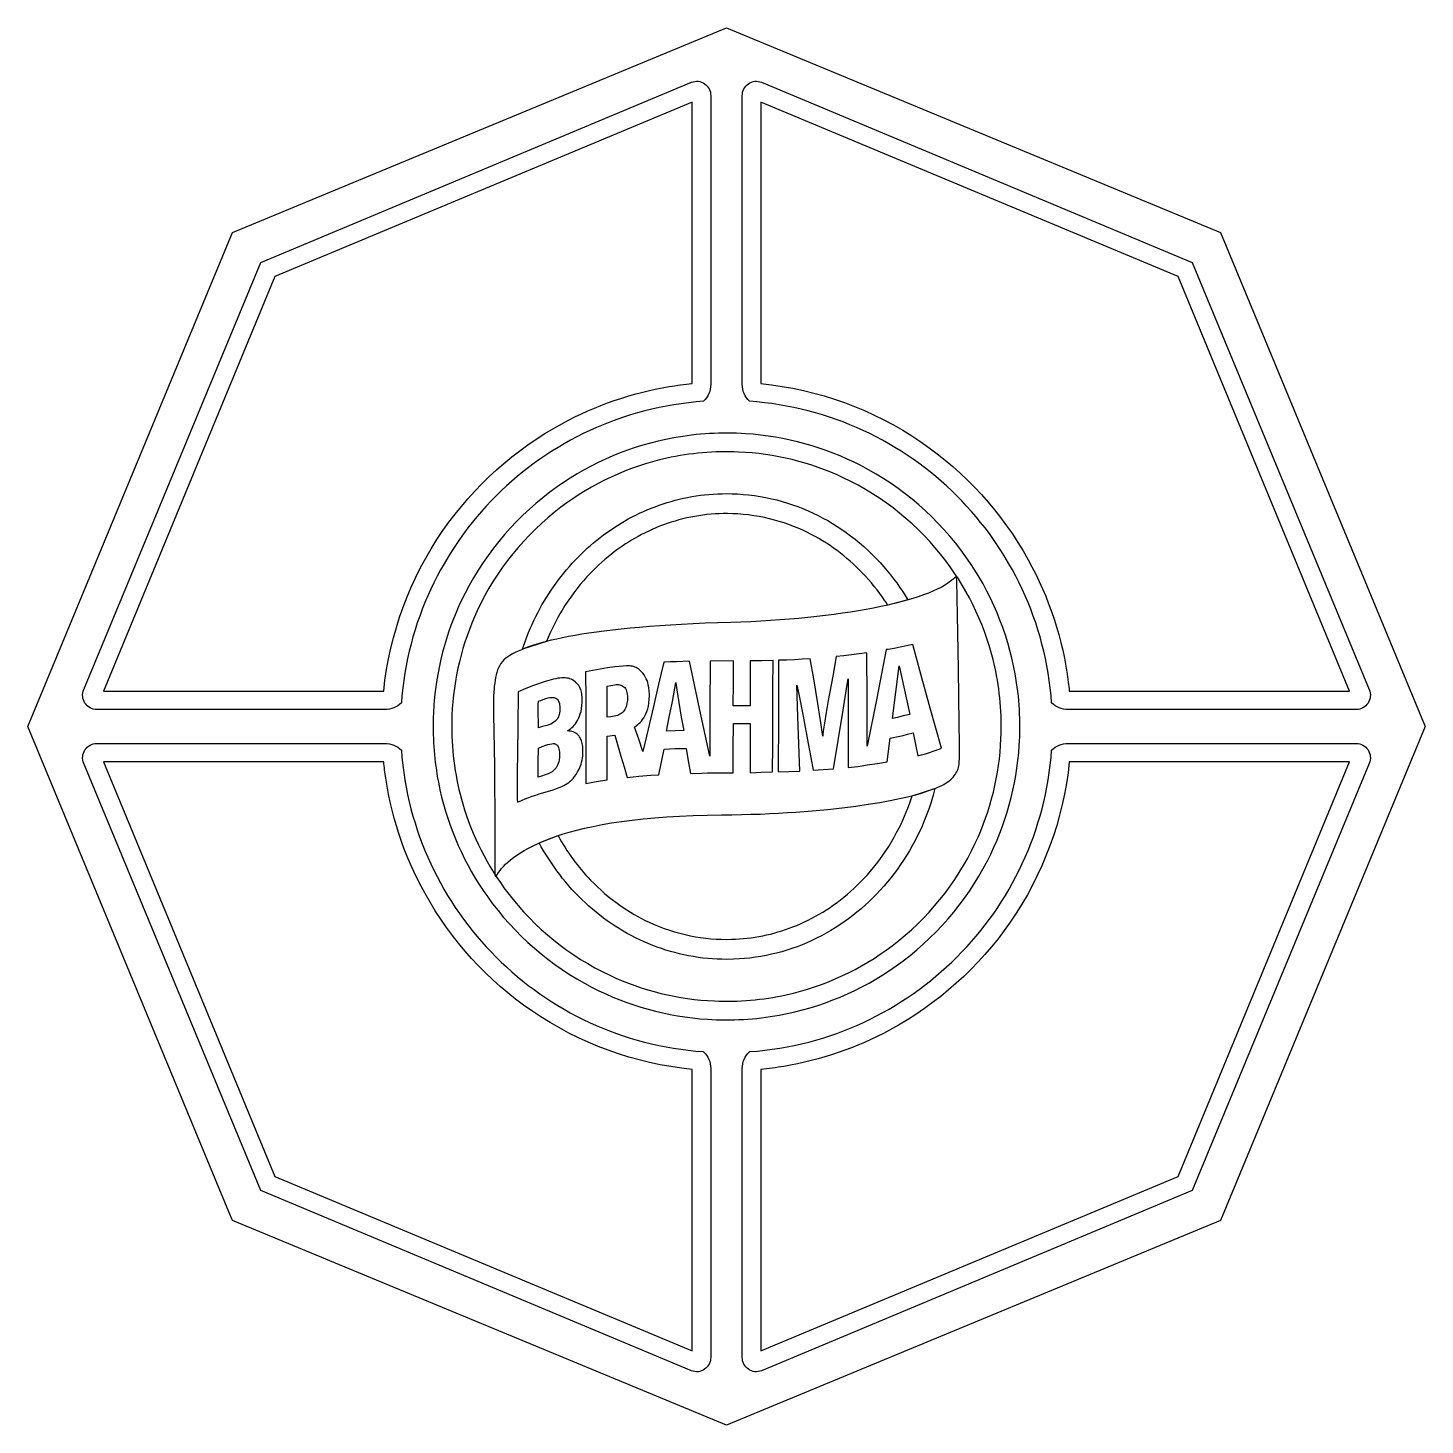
# Model space of a CAD drawing. Extents: x 0 to 300, y 0 to 300.
import ezdxf

# ---------------------------------------------------------------- set-up
doc = ezdxf.new("R2010")
doc.units = 0
doc.layers.add('Nível Padrão', color=18, linetype='CONTINUOUS')

msp = doc.modelspace()

# ---------------------------------------------------------------- linework, layer by layer
at = {"layer": 'Nível Padrão'}
for points in [[(43.93, 43.93), (43.17, 45.79), (0, 150), (43.93, 256.07), (150, 300), (256.07, 256.07), (300, 150), (256.07, 43.93), (150, 0), (43.93, 43.93)], [(101.07, 118.67), (101.37, 119.08), (101.72, 119.51), (102.11, 119.96), (102.57, 120.42), (103.08, 120.89), (103.65, 121.38), (104.28, 121.88), (104.98, 122.38), (105.74, 122.88), (106.58, 123.39), (107.5, 123.9), (108.49, 124.41), (109.56, 124.91), (110.71, 125.41), (111.95, 125.9), (113.28, 126.38), (114.7, 126.85), (116.22, 127.3), (117.83, 127.74), (119.54, 128.16), (121.36, 128.56), (123.28, 128.94), (125.31, 129.29), (127.45, 129.61), (129.71, 129.91), (132.08, 130.18), (134.58, 130.41), (137.2, 130.61), (139.94, 130.78), (142.82, 130.9), (145.82, 130.98), (148.96, 131.03), (151.11, 131.05), (153.22, 131.08), (155.28, 131.14), (157.29, 131.21), (159.26, 131.29), (161.19, 131.39), (163.07, 131.5), (164.9, 131.62), (168.42, 131.89), (171.74, 132.2), (174.85, 132.55), (177.76, 132.92), (180.44, 133.3), (182.91, 133.7), (185.14, 134.11), (187.14, 134.51), (188.9, 134.9), (190.4, 135.28), (191.66, 135.64), (192.65, 135.97), (193.46, 136.25), (194.45, 136.59), (194.98, 136.79), (195.53, 137.02), (196.09, 137.28), (196.65, 137.57), (197.2, 137.9), (197.72, 138.27), (198.21, 138.69), (198.45, 138.92), (198.67, 139.15), (198.88, 139.41), (199.08, 139.67), (199.26, 139.95), (199.43, 140.25), (199.58, 140.56), (199.71, 140.88), (199.82, 141.22), (199.92, 141.58), (199.95, 141.85), (199.97, 142.29), (200, 143.22), (200.02, 144.51), (200.02, 146.24), (199.98, 150.78), (199.9, 156.33), (199.81, 162.38), (199.59, 173.92), (199.45, 181.35), (199.42, 181.92), (199.39, 182.07), (199.37, 182.11), (199.33, 182.14), (199.29, 182.14), (199.24, 182.13), (199.1, 182.04), (198.65, 181.64), (198.12, 181.19), (197.52, 180.75), (196.83, 180.31), (196.07, 179.88), (195.23, 179.46), (194.32, 179.05), (193.34, 178.65), (192.29, 178.25), (191.17, 177.86), (189.98, 177.48), (188.73, 177.12), (187.42, 176.76), (186.05, 176.41), (184.61, 176.08), (183.13, 175.75), (181.58, 175.44), (179.99, 175.14), (178.34, 174.85), (176.64, 174.57), (174.9, 174.31), (173.11, 174.06), (171.28, 173.83), (169.4, 173.61), (167.48, 173.4), (165.53, 173.21), (163.54, 173.04), (161.51, 172.88), (159.46, 172.74), (157.37, 172.62), (155.25, 172.51), (153.11, 172.42), (150.94, 172.35), (148.14, 172.26), (145.45, 172.16), (142.86, 172.04), (140.36, 171.92), (137.97, 171.78), (135.67, 171.63), (133.46, 171.46), (131.35, 171.29), (129.32, 171.11), (127.38, 170.91), (125.53, 170.71), (123.76, 170.49), (122.07, 170.27), (120.46, 170.04), (118.93, 169.81), (117.48, 169.56), (116.1, 169.31), (114.79, 169.05), (113.55, 168.78), (112.38, 168.51), (111.28, 168.24), (110.25, 167.96), (109.27, 167.67), (108.36, 167.38), (107.5, 167.09), (106.71, 166.79), (105.97, 166.49), (105.28, 166.19), (104.64, 165.89), (104.05, 165.58), (103.51, 165.27), (103.02, 164.97), (102.59, 164.66), (102.21, 164.32), (101.87, 163.94), (101.57, 163.53), (101.3, 163.1), (101.06, 162.63), (100.86, 162.14), (100.69, 161.61), (100.54, 161.07), (100.41, 160.5), (100.3, 159.9), (100.22, 159.29), (100.14, 158.65), (100.09, 157.99), (100, 156.63), (100, 152.61), (100.03, 148.93), (100.15, 141.52), (100.21, 137.26), (100.26, 132.27), (100.28, 126.29), (100.25, 119.05), (100.26, 118.49), (100.29, 118.12), (100.31, 117.99), (100.34, 117.91), (100.38, 117.87), (100.43, 117.86), (100.48, 117.88), (100.54, 117.93), (100.68, 118.1), (101.07, 118.67)], [(189.99, 167.59), (188.66, 167.29), (187.32, 167.01), (185.99, 166.77), (184.71, 166.56), (184.32, 166.51), (182.27, 156.1), (180.22, 145.75), (180.17, 155.87), (180.13, 165.81), (178.46, 165.57), (176.82, 165.36), (175.19, 165.19), (173.56, 165.03), (172.8, 160.83), (171.86, 155.56), (171.42, 153), (171.05, 150.75), (170.78, 149), (170.7, 148.37), (170.65, 147.94), (170.55, 148.77), (170.32, 150.34), (169.59, 154.96), (168.72, 160.22), (167.96, 164.55), (166.27, 164.44), (164.57, 164.34), (162.87, 164.27), (161.18, 164.21), (161.15, 152.14), (161.12, 140.26), (163.42, 140.33), (165.73, 140.42), (165.35, 152.08), (165.11, 158.89), (165.52, 156.91), (166.43, 152.25), (167.54, 146.33), (168.09, 143.36), (168.58, 140.61), (170.78, 140.76), (172.99, 140.94), (175.03, 153.51), (175.86, 158.57), (176.15, 160.26), (176.13, 157.72), (176.12, 153.02), (176.1, 141.2), (178.17, 141.44), (179.14, 141.57), (180.24, 141.75), (180.24, 141.76), (182.42, 142.06), (184.49, 142.38), (185.15, 147.51), (186.85, 147.85), (187.93, 148.09), (188.86, 148.32), (190.05, 148.64), (190.59, 146.15), (191.08, 143.73), (191.86, 143.91), (192.71, 144.14), (193.56, 144.41), (194.38, 144.68), (195.67, 145.15), (196.19, 145.36), (193.76, 153.94), (191.71, 161.27), (190.77, 164.7), (189.99, 167.59)], [(155.11, 164.11), (155.09, 159.29), (155.08, 154.44), (151.45, 154.45), (151.47, 159.28), (151.5, 164.09), (146.46, 164.05), (146.44, 153.84), (146.42, 148.71), (146.39, 143.62), (144.21, 153.83), (142.02, 164), (139.28, 163.92), (137.87, 163.87), (136.54, 163.81), (135.42, 159.07), (134.3, 154.26), (133.18, 149.43), (132.05, 144.61), (131.14, 147.28), (130.25, 149.88), (130.7, 150.22), (130.95, 150.41), (131.21, 150.64), (131.47, 150.89), (131.74, 151.17), (131.99, 151.49), (132.24, 151.85), (132.48, 152.26), (132.7, 152.71), (132.9, 153.21), (133.08, 153.77), (133.22, 154.38), (133.34, 155.05), (133.41, 155.79), (133.44, 156.6), (133.44, 157.02), (133.42, 157.59), (133.35, 158.28), (133.28, 158.65), (133.2, 159.04), (133.09, 159.44), (132.95, 159.85), (132.77, 160.26), (132.56, 160.67), (132.32, 161.07), (132.03, 161.46), (131.69, 161.84), (131.31, 162.2), (131.07, 162.38), (130.83, 162.53), (130.59, 162.66), (130.33, 162.77), (130.06, 162.85), (129.78, 162.92), (129.49, 162.97), (129.18, 163), (128.86, 163.02), (128.52, 163.02), (127.78, 162.99), (126.96, 162.91), (126.04, 162.8), (124.47, 162.58), (122.88, 162.31), (119.72, 161.72), (119.79, 155.78), (119.83, 149.77), (119.82, 143.76), (119.8, 140.76), (119.76, 137.78), (120.92, 138.01), (122.04, 138.21), (124.35, 138.57), (124.36, 143.23), (124.37, 147.89), (126.01, 148.17), (127.34, 143.62), (128.01, 141.32), (128.65, 139.05), (129.94, 139.19), (131.21, 139.32), (133.77, 139.53), (133.77, 139.53), (135.48, 139.62), (136.58, 145.16), (138.94, 145.25), (141.31, 145.31), (141.79, 142.61), (142.26, 139.93), (144.7, 139.99), (145.91, 140.02), (147.14, 140.03), (147.14, 140.03), (149.3, 140.04), (151.44, 140.05), (151.45, 145.3), (151.47, 150.64), (155.07, 150.62), (155.09, 145.31), (155.08, 142.65), (155.06, 140.08), (156.27, 140.13), (157.46, 140.16), (159.88, 140.23), (159.95, 146.08), (159.97, 152.1), (159.98, 158.17), (160, 164.18), (157.55, 164.13), (155.11, 164.11)], [(185.64, 151.72), (187.1, 163.05), (189.35, 152.61), (187.96, 152.26), (186.74, 151.96), (185.64, 151.72)], [(115.84, 149.04), (116.3, 149.36), (116.54, 149.55), (116.79, 149.77), (117.05, 150.01), (117.3, 150.29), (117.55, 150.6), (117.79, 150.94), (118.02, 151.31), (118.23, 151.73), (118.43, 152.19), (118.61, 152.7), (118.76, 153.25), (118.88, 153.85), (118.97, 154.5), (119.02, 155.21), (119.04, 155.63), (119.03, 156.02), (119.01, 156.39), (118.97, 156.74), (118.92, 157.06), (118.86, 157.36), (118.79, 157.64), (118.7, 157.91), (118.6, 158.15), (118.5, 158.37), (118.26, 158.77), (118.01, 159.11), (117.73, 159.4), (117.48, 159.63), (117.22, 159.83), (116.94, 160), (116.66, 160.14), (116.36, 160.26), (116.05, 160.35), (115.72, 160.41), (115.38, 160.44), (115.02, 160.46), (114.63, 160.44), (114.23, 160.41), (113.8, 160.35), (113.35, 160.27), (112.88, 160.17), (111.85, 159.9), (111.04, 159.66), (110.22, 159.4), (109.39, 159.11), (108.55, 158.79), (106.89, 158.13), (105.29, 157.45), (105.18, 150.01), (105.11, 144.31), (105.07, 140.12), (105.06, 137.2), (105.06, 135.34), (105.07, 134.29), (105.09, 133.72), (105.98, 134.12), (106.79, 134.47), (107.55, 134.77), (108.29, 135.03), (109.04, 135.28), (109.81, 135.52), (111.56, 136.05), (112.81, 136.42), (113.53, 136.66), (114.29, 136.95), (114.67, 137.12), (115.04, 137.31), (115.41, 137.51), (115.77, 137.73), (116.12, 137.98), (116.45, 138.24), (116.77, 138.53), (117.06, 138.85), (117.37, 139.23), (117.7, 139.7), (118.04, 140.24), (118.36, 140.86), (118.51, 141.2), (118.65, 141.56), (118.78, 141.94), (118.89, 142.34), (118.99, 142.76), (119.07, 143.21), (119.13, 143.67), (119.17, 144.15), (119.18, 144.59), (119.18, 144.99), (119.16, 145.37), (119.13, 145.73), (119.08, 146.06), (119.02, 146.36), (118.95, 146.65), (118.87, 146.91), (118.78, 147.16), (118.68, 147.38), (118.57, 147.58), (118.45, 147.77), (118.33, 147.94), (118.2, 148.09), (117.92, 148.35), (117.64, 148.56), (117.34, 148.72), (117.05, 148.83), (116.77, 148.91), (116.5, 148.97), (116.25, 149), (115.84, 149.04)], [(125.89, 152.21), (125.14, 152.1), (124.39, 151.99), (124.38, 155.34), (124.4, 158.68), (125.19, 158.83), (125.99, 158.97), (126.28, 159.01), (126.56, 159.02), (126.83, 159.01), (127.08, 158.97), (127.33, 158.9), (127.56, 158.81), (127.77, 158.69), (127.96, 158.53), (128.14, 158.35), (128.3, 158.13), (128.43, 157.88), (128.54, 157.59), (128.63, 157.27), (128.69, 156.91), (128.73, 156.51), (128.74, 156.07), (128.72, 155.66), (128.68, 155.27), (128.62, 154.91), (128.54, 154.56), (128.44, 154.24), (128.32, 153.94), (128.18, 153.66), (128.01, 153.41), (127.82, 153.18), (127.62, 152.97), (127.38, 152.78), (127.13, 152.62), (126.85, 152.48), (126.56, 152.37), (126.23, 152.28), (125.89, 152.21)], [(137.13, 149.02), (137.72, 151.97), (138.37, 155.39), (139.11, 159.45), (139.17, 158.87), (139.31, 157.89), (139.74, 155.17), (140.29, 152.01), (140.83, 149.14), (138.98, 149.09), (137.13, 149.02)], [(109.62, 155.43), (110.11, 155.59), (110.66, 155.79), (111.2, 155.99), (111.69, 156.14), (112.04, 156.21), (112.35, 156.25), (112.64, 156.25), (112.9, 156.22), (113.14, 156.15), (113.35, 156.05), (113.54, 155.93), (113.7, 155.77), (113.84, 155.6), (113.96, 155.39), (114.05, 155.16), (114.12, 154.92), (114.17, 154.65), (114.21, 154.36), (114.22, 154.06), (114.21, 153.74), (114.18, 153.33), (114.12, 152.86), (114.06, 152.61), (113.99, 152.36), (113.89, 152.1), (113.77, 151.85), (113.61, 151.6), (113.43, 151.36), (113.2, 151.13), (112.94, 150.92), (112.63, 150.71), (112.28, 150.53), (111.87, 150.37), (111.41, 150.24), (110.51, 150), (109.61, 149.74), (109.6, 151.14), (109.59, 152.56), (109.58, 153.99), (109.59, 154.71), (109.62, 155.43)], [(114.16, 143.72), (114.12, 143.24), (114.06, 142.81), (113.98, 142.41), (113.87, 142.05), (113.74, 141.72), (113.59, 141.42), (113.42, 141.14), (113.23, 140.9), (113.02, 140.68), (112.79, 140.48), (112.54, 140.3), (112.27, 140.13), (111.99, 139.99), (111.69, 139.85), (111.04, 139.61), (110.3, 139.36), (109.56, 139.09), (109.56, 142.24), (109.6, 145.38), (110.39, 145.68), (111.17, 145.96), (111.67, 146.12), (112.1, 146.24), (112.48, 146.31), (112.81, 146.34), (112.96, 146.33), (113.09, 146.31), (113.22, 146.27), (113.34, 146.22), (113.46, 146.14), (113.56, 146.05), (113.67, 145.95), (113.76, 145.82), (113.91, 145.52), (114.02, 145.21), (114.09, 144.88), (114.14, 144.57), (114.16, 144.28), (114.17, 144.03), (114.16, 143.72)]]:
    msp.add_lwpolyline(points, close=True, dxfattribs=at)
for points in [[(80.18, 155.07, -0.197486), (76.66, 153.62), (14.75, 153.62), (14.38, 153.64), (14.01, 153.72), (13.66, 153.83), (13.33, 153.99), (13.02, 154.19), (12.73, 154.43), (12.47, 154.71), (12.25, 155.02), (12.06, 155.35), (11.92, 155.71), (11.82, 156.07), (11.76, 156.45), (11.75, 156.83), (11.79, 157.21), (11.87, 157.58), (12, 157.95), (49.98, 249.66), (142.49, 288.33), (142.85, 288.45), (143.21, 288.52), (143.57, 288.55), (143.93, 288.54), (144.29, 288.47), (144.64, 288.37), (144.98, 288.22), (145.3, 288.02), (145.59, 287.79), (145.85, 287.52), (146.08, 287.23), (146.27, 286.91), (146.42, 286.56), (146.53, 286.2), (146.59, 285.83), (146.62, 285.45), (146.62, 223.43, -0.204006), (145.08, 219.83), (143.46, 219.7), (141.85, 219.53), (140.25, 219.32), (138.66, 219.08), (137.09, 218.81), (135.52, 218.5), (133.97, 218.15), (132.43, 217.77), (130.91, 217.36), (129.4, 216.91), (127.9, 216.44), (126.42, 215.92), (124.95, 215.38), (123.5, 214.81), (122.07, 214.2), (120.65, 213.56), (119.25, 212.9), (117.86, 212.2), (116.5, 211.47), (115.15, 210.72), (113.82, 209.93), (112.51, 209.12), (111.22, 208.28), (109.95, 207.41), (108.7, 206.52), (107.47, 205.6), (106.26, 204.65), (105.07, 203.68), (103.91, 202.68), (102.76, 201.66), (101.64, 200.61), (100.55, 199.54), (99.47, 198.44), (98.42, 197.32), (97.4, 196.18), (96.4, 195.02), (95.42, 193.84), (94.47, 192.63), (93.55, 191.4), (92.65, 190.15), (91.79, 188.88), (90.94, 187.59), (90.13, 186.29), (89.34, 184.96), (88.58, 183.61), (87.86, 182.25), (87.16, 180.87), (86.49, 179.47), (85.85, 178.05), (85.24, 176.62), (84.66, 175.17), (84.12, 173.71), (83.6, 172.23), (83.12, 170.73), (82.67, 169.22), (82.26, 167.7), (81.88, 166.16), (81.53, 164.62), (81.22, 163.05), (80.94, 161.48), (80.69, 159.89), (80.49, 158.29), (80.32, 156.69), (80.18, 155.07), (80.18, 155.07)], [(219.82, 155.07), (219.68, 156.69), (219.51, 158.3), (219.31, 159.89), (219.06, 161.48), (218.78, 163.05), (218.47, 164.62), (218.12, 166.17), (217.74, 167.7), (217.33, 169.23), (216.88, 170.74), (216.4, 172.23), (215.88, 173.71), (215.34, 175.18), (214.76, 176.62), (214.15, 178.06), (213.51, 179.47), (212.84, 180.87), (212.14, 182.25), (211.41, 183.62), (210.66, 184.96), (209.87, 186.29), (209.05, 187.6), (208.21, 188.89), (207.34, 190.16), (206.45, 191.41), (205.52, 192.64), (204.57, 193.84), (203.6, 195.03), (202.6, 196.19), (201.57, 197.33), (200.52, 198.45), (199.45, 199.55), (198.35, 200.62), (197.23, 201.67), (196.09, 202.69), (194.92, 203.69), (193.73, 204.66), (192.53, 205.61), (191.3, 206.53), (190.05, 207.42), (188.77, 208.29), (187.48, 209.13), (186.17, 209.94), (184.84, 210.73), (183.5, 211.48), (182.13, 212.21), (180.75, 212.9), (179.35, 213.57), (177.93, 214.21), (176.49, 214.81), (175.04, 215.39), (173.58, 215.93), (172.1, 216.44), (170.6, 216.92), (169.09, 217.37), (167.56, 217.78), (166.03, 218.16), (164.48, 218.5), (162.91, 218.81), (161.34, 219.09), (159.75, 219.33), (158.15, 219.53), (156.54, 219.7), (154.92, 219.83, -0.203998), (153.38, 223.43), (153.38, 285.45), (153.41, 285.83), (153.47, 286.2), (153.58, 286.56), (153.73, 286.91), (153.92, 287.23), (154.15, 287.52), (154.41, 287.79), (154.71, 288.02), (155.02, 288.22), (155.36, 288.37), (155.71, 288.47), (156.07, 288.54), (156.43, 288.55), (156.79, 288.52), (157.15, 288.45), (157.51, 288.33), (250.02, 249.66), (288.01, 157.95), (288.13, 157.58), (288.21, 157.21), (288.25, 156.83), (288.24, 156.45), (288.18, 156.07), (288.08, 155.71), (287.94, 155.35), (287.75, 155.02), (287.53, 154.71), (287.27, 154.43), (286.98, 154.19), (286.67, 153.99), (286.34, 153.83), (285.99, 153.72), (285.62, 153.64), (285.25, 153.62), (223.34, 153.62, -0.197486), (219.82, 155.07), (219.82, 155.07)], [(76.39, 157.62, -0.12671), (89.12, 192.07, -0.117517), (114.75, 215.08, -0.082896), (137.69, 222.98, -0.016861), (142.62, 223.64), (142.62, 284.04), (53.05, 246.6), (16.19, 157.62), (76.39, 157.62)], [(223.61, 157.62), (283.81, 157.62), (246.95, 246.6), (157.38, 284.04), (157.38, 223.64, -0.126175), (191.75, 211.1, -0.116618), (214.77, 185.82, -0.094986), (223.4, 159.49, -0.006378), (223.61, 157.62)], [(87, 150, 0.054318), (88.47, 136.39, 0.101067), (98.67, 113.47, 0.119297), (121.17, 93.97, 0.103493), (145.91, 87.13, 0.060839), (161.31, 88.01, 0.109943), (186.41, 98.58, 0.119927), (206.03, 121.17, 0.103493), (212.87, 145.91, 0.060839), (211.99, 161.31, 0.109943), (201.42, 186.41, 0.119927), (178.83, 206.03, 0.103493), (154.09, 212.87, 0.060839), (138.69, 211.99, 0.109877), (113.61, 201.43, 0.120973), (93.86, 178.61, 0.096754), (87.24, 155.52, 0.021823), (87, 150)], [(91, 150, 0.071455), (93.36, 133.41, 0.091783), (103.02, 114.31, 0.120741), (124.93, 96.58, 0.099438), (147.4, 91.06, 0.065578), (162.84, 92.4, 0.107818), (185.57, 102.92, 0.121394), (203.42, 124.93, 0.099438), (208.94, 147.4, 0.065578), (207.6, 162.84, 0.107818), (197.08, 185.57, 0.121394), (175.07, 203.42, 0.099438), (152.6, 208.94, 0.065573), (137.16, 207.6, 0.107758), (114.44, 197.08, 0.122408), (96.48, 174.87, 0.099256), (91.05, 152.42, 0.010199), (91, 150)], [(106.19, 166.58), (106.49, 167.49), (106.81, 168.39), (107.15, 169.28), (107.5, 170.17), (107.87, 171.04), (108.25, 171.9), (108.65, 172.76), (109.06, 173.61), (109.49, 174.44), (109.93, 175.27), (110.38, 176.09), (110.85, 176.89), (111.34, 177.69), (111.83, 178.48), (112.34, 179.25), (112.86, 180.02), (113.4, 180.77), (113.95, 181.51), (114.51, 182.24), (115.08, 182.96), (115.67, 183.66), (116.27, 184.36), (116.88, 185.04), (117.5, 185.71), (118.14, 186.37), (118.78, 187.01), (119.44, 187.64), (120.11, 188.26), (120.78, 188.86), (121.47, 189.45), (122.17, 190.03), (122.88, 190.59), (123.6, 191.14), (124.33, 191.67), (125.07, 192.19), (125.82, 192.69), (126.58, 193.18), (127.35, 193.66), (128.13, 194.12), (128.92, 194.56), (129.71, 194.99), (130.51, 195.4), (131.33, 195.79), (132.15, 196.17), (132.98, 196.53), (133.81, 196.88), (134.66, 197.2), (135.51, 197.52), (136.37, 197.81), (137.23, 198.09), (138.1, 198.34), (138.98, 198.58), (139.87, 198.81), (140.76, 199.01), (141.66, 199.2), (142.57, 199.36), (143.48, 199.51), (144.39, 199.64), (145.31, 199.75), (146.24, 199.84), (147.17, 199.91), (148.11, 199.96), (149.05, 199.99), (150, 200), (151.2, 199.98), (152.39, 199.94), (153.57, 199.85), (154.75, 199.74), (155.98, 199.59), (157.21, 199.4), (158.43, 199.18), (159.64, 198.92), (160.79, 198.64), (161.94, 198.33), (163.07, 197.99), (164.2, 197.62), (165.31, 197.22), (166.42, 196.78), (167.51, 196.32), (168.59, 195.83), (169.65, 195.31), (170.7, 194.77), (171.73, 194.2), (172.75, 193.6), (173.75, 192.97), (174.73, 192.32), (175.7, 191.65), (176.65, 190.95), (177.62, 190.2), (178.56, 189.42), (179.49, 188.62), (180.39, 187.8), (181.28, 186.95), (182.14, 186.08), (182.98, 185.19), (183.8, 184.28), (184.51, 183.45), (185.21, 182.59), (185.88, 181.73), (186.54, 180.85), (187.18, 179.95), (187.8, 179.04), (188.39, 178.12), (188.97, 177.19), (184.62, 176.08, 0.00566), (184.03, 176.97, 0.043017), (179.15, 183.01, 0.041469), (173.76, 187.76, 0.045291), (167.36, 191.67, 0.054529), (159.25, 194.61, 0.058607), (150.18, 195.71, 0.089774), (136.45, 193.3, 0.042474), (130.25, 190.39, 0.035903), (125.29, 187.03, 0.041396), (120.04, 182.14, 0.04901), (114.72, 175.01, 0.040075), (111.35, 168.25), (106.19, 166.58)], [(145.08, 80.17, -0.204006), (146.62, 76.57), (146.62, 14.55), (146.59, 14.17), (146.53, 13.79), (146.42, 13.44), (146.27, 13.09), (146.08, 12.77), (145.85, 12.48), (145.59, 12.21), (145.3, 11.98), (144.98, 11.78), (144.64, 11.63), (144.29, 11.53), (143.93, 11.46), (143.57, 11.45), (143.21, 11.48), (142.85, 11.55), (142.49, 11.67), (49.98, 50.34), (12, 142.05), (11.87, 142.42), (11.79, 142.79), (11.75, 143.17), (11.76, 143.55), (11.82, 143.93), (11.92, 144.29), (12.06, 144.65), (12.25, 144.98), (12.47, 145.29), (12.73, 145.57), (13.02, 145.81), (13.33, 146.01), (13.66, 146.17), (14.01, 146.28), (14.38, 146.35), (14.75, 146.38), (76.66, 146.38, -0.19747), (80.18, 144.93), (80.32, 143.32), (80.49, 141.71), (80.69, 140.11), (80.94, 138.52), (81.21, 136.95), (81.53, 135.39), (81.87, 133.84), (82.25, 132.31), (82.67, 130.78), (83.12, 129.28), (83.6, 127.78), (84.11, 126.3), (84.66, 124.84), (85.23, 123.39), (85.84, 121.96), (86.48, 120.54), (87.15, 119.15), (87.85, 117.77), (88.57, 116.4), (89.33, 115.06), (90.12, 113.73), (90.93, 112.42), (91.77, 111.13), (92.64, 109.87), (93.54, 108.62), (94.46, 107.39), (95.41, 106.18), (96.38, 105), (97.38, 103.83), (98.4, 102.69), (99.45, 101.58), (100.52, 100.48), (101.62, 99.41), (102.74, 98.36), (103.88, 97.34), (105.04, 96.34), (106.23, 95.37), (107.44, 94.42), (108.67, 93.5), (109.92, 92.61), (111.18, 91.74), (112.47, 90.9), (113.78, 90.09), (115.11, 89.3), (116.46, 88.55), (117.82, 87.82), (119.2, 87.12), (120.6, 86.45), (122.02, 85.82), (123.45, 85.21), (124.9, 84.63), (126.36, 84.09), (127.84, 83.58), (129.34, 83.1), (130.85, 82.65), (132.37, 82.24), (133.91, 81.86), (135.46, 81.51), (137.02, 81.2), (138.59, 80.93), (140.18, 80.68), (141.78, 80.48), (143.38, 80.31), (145, 80.18), (145.05, 80.18), (145.08, 80.17)], [(155.01, 80.18), (156.63, 80.31), (158.24, 80.48), (159.84, 80.69), (161.43, 80.93), (163, 81.21), (164.56, 81.52), (166.11, 81.87), (167.65, 82.25), (169.17, 82.66), (170.68, 83.11), (172.18, 83.59), (173.66, 84.1), (175.12, 84.65), (176.57, 85.23), (178, 85.83), (179.42, 86.47), (180.82, 87.14), (182.2, 87.84), (183.56, 88.56), (184.91, 89.32), (186.24, 90.1), (187.54, 90.92), (188.83, 91.76), (190.1, 92.62), (191.35, 93.52), (192.58, 94.44), (193.78, 95.39), (194.97, 96.36), (196.13, 97.36), (197.27, 98.38), (198.39, 99.43), (199.49, 100.5), (200.56, 101.59), (201.61, 102.71), (202.63, 103.85), (203.63, 105.01), (204.6, 106.2), (205.55, 107.41), (206.47, 108.63), (207.37, 109.88), (208.24, 111.15), (209.08, 112.44), (209.89, 113.74), (210.67, 115.07), (211.43, 116.41), (212.16, 117.78), (212.86, 119.16), (213.52, 120.56), (214.16, 121.97), (214.77, 123.4), (215.35, 124.85), (215.89, 126.31), (216.4, 127.79), (216.88, 129.28), (217.33, 130.79), (217.75, 132.31), (218.13, 133.85), (218.47, 135.39), (218.79, 136.95), (219.06, 138.53), (219.31, 140.11), (219.51, 141.71), (219.68, 143.32), (219.82, 144.93, -0.19747), (223.34, 146.38), (285.25, 146.38), (285.62, 146.35), (285.99, 146.28), (286.34, 146.17), (286.67, 146.01), (286.98, 145.81), (287.27, 145.57), (287.53, 145.29), (287.75, 144.98), (287.94, 144.65), (288.08, 144.29), (288.18, 143.93), (288.24, 143.55), (288.25, 143.17), (288.21, 142.79), (288.13, 142.42), (288, 142.05), (250.02, 50.34), (157.51, 11.67), (157.15, 11.55), (156.79, 11.48), (156.43, 11.45), (156.07, 11.46), (155.71, 11.53), (155.36, 11.63), (155.02, 11.78), (154.7, 11.98), (154.41, 12.21), (154.15, 12.48), (153.92, 12.77), (153.73, 13.09), (153.58, 13.44), (153.47, 13.79), (153.4, 14.17), (153.38, 14.55), (153.38, 76.57, -0.204021), (154.92, 80.17), (154.96, 80.18), (155.01, 80.18)], [(142.62, 76.36, -0.126351), (108.2, 88.93, -0.116257), (85.26, 114.13, -0.095775), (76.58, 140.68, -0.005794), (76.39, 142.38), (16.19, 142.38), (53.05, 53.4), (142.62, 15.96), (142.62, 76.36)], [(157.38, 76.36), (157.38, 15.96), (246.95, 53.4), (283.81, 142.38), (223.61, 142.38, -0.126533), (210.91, 107.97, -0.118528), (185.03, 84.81, -0.082126), (162.29, 77.02, -0.016772), (157.38, 76.36)], [(194.77, 136.71), (194.37, 135.22), (193.92, 133.74), (193.43, 132.27), (192.89, 130.82), (192.45, 129.71), (191.98, 128.62), (191.49, 127.53), (190.97, 126.46), (190.43, 125.4), (189.86, 124.35), (189.27, 123.31), (188.66, 122.29), (188.03, 121.31), (187.38, 120.34), (186.71, 119.38), (186.02, 118.44), (185.3, 117.52), (184.56, 116.61), (183.81, 115.73), (183.03, 114.86), (182.24, 114.02), (181.43, 113.2), (180.6, 112.4), (179.76, 111.62), (178.89, 110.86), (178.01, 110.12), (177.11, 109.4), (176.19, 108.71), (175.26, 108.04), (174.32, 107.4), (173.35, 106.78), (172.38, 106.18), (171.39, 105.61), (170.38, 105.06), (169.36, 104.54), (168.33, 104.05), (167.28, 103.58), (166.22, 103.14), (165.15, 102.72), (164.06, 102.34), (162.97, 101.98), (161.87, 101.65), (160.76, 101.35), (159.64, 101.08), (158.5, 100.84), (157.35, 100.62), (156.2, 100.44), (155.04, 100.29), (153.86, 100.17), (152.69, 100.08), (151.5, 100.03), (150, 100), (148.99, 100.01), (147.99, 100.05), (146.99, 100.1), (145.99, 100.18), (144.95, 100.29), (143.91, 100.43), (142.88, 100.59), (141.84, 100.77), (140.86, 100.97), (139.88, 101.19), (138.91, 101.44), (137.95, 101.7), (136.99, 101.99), (136.03, 102.3), (135.09, 102.64), (134.15, 102.99), (133.21, 103.37), (132.29, 103.77), (131.37, 104.19), (130.46, 104.63), (129.56, 105.09), (128.68, 105.57), (127.8, 106.08), (126.94, 106.6), (126.08, 107.14), (125.24, 107.7), (124.41, 108.27), (123.6, 108.87), (122.8, 109.48), (122.01, 110.11), (121.23, 110.76), (120.47, 111.42), (119.71, 112.11), (118.96, 112.82), (118.23, 113.54), (117.52, 114.28), (116.82, 115.03), (116.14, 115.8), (115.47, 116.58), (114.82, 117.38), (114.18, 118.19), (113.57, 119.01), (112.97, 119.84), (112.39, 120.69), (111.82, 121.55), (111.27, 122.42), (110.74, 123.3), (110.23, 124.19), (109.78, 125.01), (113.82, 126.56, 0.065265), (120.83, 117.01, 0.047902), (127.08, 111.64, 0.044256), (133.39, 107.97, 0.059278), (142.25, 105.06, 0.056579), (151.08, 104.3, 0.086605), (164.25, 106.97, 0.044549), (170.67, 110.15, 0.044273), (176.65, 114.59, 0.046148), (182.21, 120.53, 0.049431), (187.06, 128.22, 0.03937), (189.87, 135.14), (194.77, 136.71)]]:
    msp.add_lwpolyline(points, format="xyb", close=True, dxfattribs=at)

doc.saveas('drawing.dxf')
